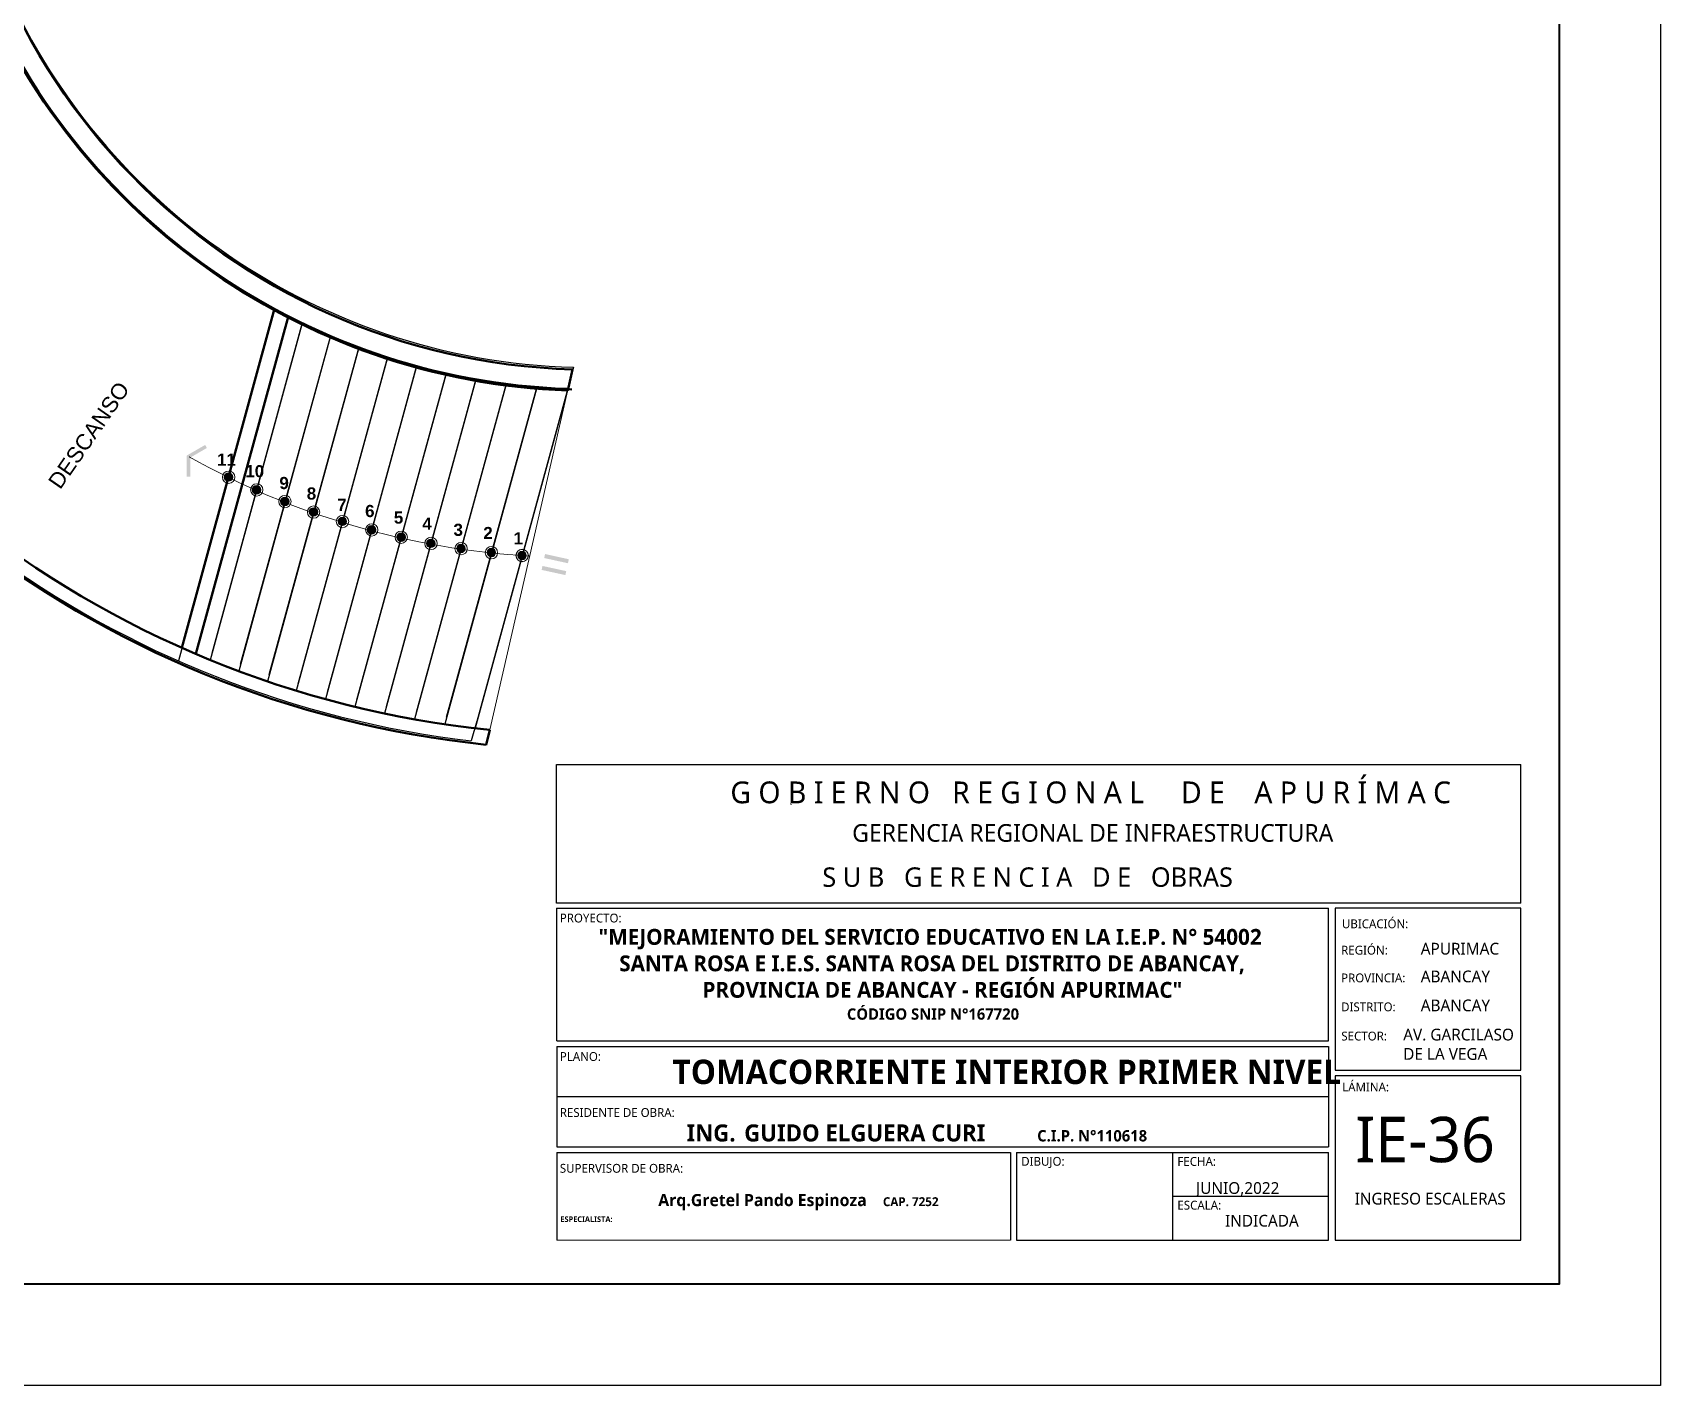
# Model space of a CAD drawing. Header units: millimetres. Extents: x 160.3 to 243.9, y 68.8 to 93.8.
# Drawn here: x 227.85 to 243.93, y 68.8 to 82.16 of the extents above; entities that cross this region are included whole.
import ezdxf

# ---------------------------------------------------------------- set-up
doc = ezdxf.new("R2010")
doc.units = ezdxf.units.MM
for name, color, linetype, lineweight in [('ARQ', 252, 'Continuous', 0), ('COLUMNAS 50', 7, 'Continuous', 50), ('Equipamiento SR', 253, 'Continuous', 0), ('GRAFO 0 BLANCO', 7, 'Continuous', 0), ('GRAFO00', 7, 'Continuous', 0), ('GRAFO01', 7, 'Continuous', 0), ('LINEAS_IND.', 252, 'Continuous', 5), ('Membrete', 250, 'Continuous', 15), ('Muros el', 7, 'Continuous', 50)]:
    doc.layers.add(name, color=color, linetype=linetype, lineweight=lineweight)
doc.styles.add('Generales', font='trebuc.ttf', dxfattribs={"height": 0.22})
doc.styles.add('GENERATED_STYLE_1', font='')
doc.styles.add('JOS', font='arial.ttf', dxfattribs={"height": 1})
doc.styles.get('GENERATED_STYLE_1').set_extended_font_data('Arial', bold=True)

msp = doc.modelspace()

# ---------------------------------------------------------------- hatches: boundary and pattern name
at = {"layer": 'Equipamiento SR'}
for points in [[(229.76, 77.796, -1), (229.82, 77.737, -1)], [(229.76, 77.796, -1), (229.82, 77.737, -1)], [(230.037, 77.671, -1), (230.096, 77.611, -1)], [(230.037, 77.671, -1), (230.096, 77.611, -1)], [(230.316, 77.556, -1), (230.376, 77.497, -1)], [(230.316, 77.556, -1), (230.376, 77.497, -1)], [(230.599, 77.452, -1), (230.658, 77.392, -1)], [(230.599, 77.452, -1), (230.658, 77.392, -1)], [(230.884, 77.358, -1), (230.944, 77.299, -1)], [(230.884, 77.358, -1), (230.944, 77.299, -1)], [(231.173, 77.276, -1), (231.232, 77.216, -1)], [(231.173, 77.276, -1), (231.232, 77.216, -1)], [(231.464, 77.204, -1), (231.524, 77.145, -1)], [(231.464, 77.204, -1), (231.524, 77.145, -1)], [(231.758, 77.142, -1), (231.818, 77.083, -1)], [(231.758, 77.142, -1), (231.818, 77.083, -1)], [(232.055, 77.091, -1), (232.115, 77.032, -1)], [(232.055, 77.091, -1), (232.115, 77.032, -1)], [(232.355, 77.051, -1), (232.415, 76.992, -1)], [(232.355, 77.051, -1), (232.415, 76.992, -1)], [(232.658, 77.022, -1), (232.718, 76.963, -1)], [(232.658, 77.022, -1), (232.718, 76.963, -1)]]:
    msp.add_hatch(color=256, dxfattribs=at).paths.add_polyline_path(points)
at = {"layer": 'GRAFO00'}
for points in [[(229.377, 77.769), (229.412, 77.769), (229.412, 77.959), (229.576, 78.054), (229.559, 78.084), (229.377, 77.979)], [(229.377, 77.769), (229.412, 77.769), (229.412, 77.959), (229.576, 78.054), (229.559, 78.084), (229.377, 77.979)], [(229.819, 77.797, -1), (229.76, 77.737, -1)], [(230.096, 77.671, -1), (230.037, 77.611, -1)], [(230.376, 77.556, -1), (230.316, 77.496, -1)], [(230.658, 77.452, -1), (230.599, 77.392, -1)], [(230.944, 77.358, -1), (230.884, 77.299, -1)], [(231.232, 77.276, -1), (231.173, 77.216, -1)], [(231.523, 77.204, -1), (231.464, 77.144, -1)], [(231.817, 77.142, -1), (231.758, 77.083, -1)], [(232.115, 77.091, -1), (232.055, 77.032, -1)], [(232.415, 77.052, -1), (232.356, 76.992, -1)], [(232.718, 77.023, -1), (232.659, 76.963, -1)]]:
    msp.add_hatch(color=256, dxfattribs=at).paths.add_polyline_path(points)
h = msp.add_hatch(color=256, dxfattribs=at)
h.paths.add_polyline_path([(233.116, 76.799), (233.124, 76.838), (232.89, 76.889), (232.881, 76.85)])
h.paths.add_polyline_path([(233.141, 76.916), (233.15, 76.955), (232.915, 77.007), (232.907, 76.967)])

# ---------------------------------------------------------------- linework, layer by layer
msp.add_lwpolyline([(243.929, 93.848), (243.929, 68.798), (208.429, 68.798), (208.429, 93.848), (243.929, 93.848)])
at = {"lineweight": 40}
msp.add_lwpolyline([(242.929, 92.848), (242.929, 69.798), (209.429, 69.798), (209.429, 92.848)], close=True, dxfattribs=at)
at = {"elevation": 0}
msp.add_lwpolyline([(227.441, 82.946, 0.304427), (233.197, 78.851, 0.28118)], format="xyb", dxfattribs=at)
at = {"color": 240, "true_color": 0xed1f24, "elevation": 0}
for points in [[(230.243, 79.413), (229.295, 75.951)], [(230.515, 79.273), (229.609, 75.96)], [(230.792, 79.147), (229.89, 75.85)], [(231.072, 79.034), (230.173, 75.749)], [(231.356, 78.935), (230.459, 75.657)], [(231.643, 78.849), (230.747, 75.573)], [(231.934, 78.776), (231.038, 75.498)], [(232.229, 78.717), (231.331, 75.432)], [(232.528, 78.671), (231.626, 75.375)], [(232.83, 78.639), (231.924, 75.327)], [(233.169, 78.742), (232.224, 75.287)]]:
    msp.add_lwpolyline(points, dxfattribs=at)
at = {"color": 4, "lineweight": 0, "elevation": 0}
for points in [[(229.625, 76.028), (230.518, 79.292)], [(230.795, 79.166), (229.906, 75.918)], [(230.189, 75.817), (231.075, 79.054)], [(231.359, 78.955), (230.475, 75.725)], [(230.763, 75.642), (231.646, 78.869)], [(231.938, 78.797), (231.054, 75.567)], [(231.347, 75.501), (232.233, 78.738)], [(232.531, 78.692), (231.642, 75.444)], [(231.94, 75.396), (232.833, 78.66)], [(233.14, 78.643), (232.241, 75.357)]]:
    msp.add_lwpolyline(points, dxfattribs=at)
at = {"elevation": 0}
for points in [[(233.197, 78.851), (233.14, 78.643)], [(232.241, 75.357), (232.187, 75.162)]]:
    msp.add_lwpolyline(points, dxfattribs=at)
at = {"color": 4, "lineweight": 0, "elevation": 0}
msp.add_lwpolyline([(232.764, 76.987, -0.113719), (229.4, 77.966, -0.141314)], format="xyb", dxfattribs=at)
for radius, start, end in [(6.539, 200.5617, 268.0066), (10.085, 204.3346, 263.2818)]:
    msp.add_arc((233.367, 85.178, 0), radius, start, end)
at = {"layer": 'COLUMNAS 50', "linetype": 'Continuous'}
msp.add_line((233.139, 78.621, 0), (233.187, 78.829, 0), dxfattribs=at)
at = {"layer": 'COLUMNAS 50', "linetype": 'Continuous', "elevation": 0}
msp.add_lwpolyline([(232.369, 75.271), (232.335, 75.124)], dxfattribs=at)
at = {"layer": 'COLUMNAS 50', "linetype": 'Continuous'}
for radius, start, end in [(6.329, 180, 268.3373), (6.539, 200.371, 267.9702), (6.529, 200.3746, 268.3373), (9.935, 198.7016, 264.2133), (10.085, 199.344, 264.1063)]:
    msp.add_arc((233.37, 85.156, 0), radius, start, end, dxfattribs=at)
at = {"layer": 'Equipamiento SR'}
for centre in [(229.79, 77.767, 0), (229.79, 77.767, 0), (229.79, 77.767, 0), (229.79, 77.767, 0), (230.066, 77.641, 0), (230.066, 77.641, 0), (230.066, 77.641, 0), (230.066, 77.641, 0), (230.346, 77.526, 0), (230.346, 77.526, 0), (230.346, 77.526, 0), (230.346, 77.526, 0), (230.629, 77.422, 0), (230.629, 77.422, 0), (230.629, 77.422, 0), (230.629, 77.422, 0), (230.914, 77.329, 0), (230.914, 77.329, 0), (230.914, 77.329, 0), (230.914, 77.329, 0), (231.202, 77.246, 0), (231.202, 77.246, 0), (231.202, 77.246, 0), (231.202, 77.246, 0), (231.494, 77.174, 0), (231.494, 77.174, 0), (231.494, 77.174, 0), (231.494, 77.174, 0), (231.788, 77.112, 0), (231.788, 77.112, 0), (231.788, 77.112, 0), (231.788, 77.112, 0), (232.085, 77.062, 0), (232.085, 77.062, 0), (232.085, 77.062, 0), (232.085, 77.062, 0), (232.385, 77.022, 0), (232.385, 77.022, 0), (232.385, 77.022, 0), (232.385, 77.022, 0), (232.688, 76.993, 0), (232.688, 76.993, 0), (232.688, 76.993, 0), (232.688, 76.993, 0)]:
    msp.add_circle(centre, 0.042, dxfattribs=at)
at = {"layer": 'GRAFO 0 BLANCO', "color": 7}
msp.add_line((232.369, 75.271, 0), (233.187, 78.829, 0), dxfattribs=at)
at = {"layer": 'GRAFO00'}
for centre, radius in [((229.791, 77.765, 0), 0.061), ((229.79, 77.767, 0), 0.042), ((229.79, 77.767, 0), 0.042), ((229.79, 77.767, 0), 0.042), ((230.068, 77.64, 0), 0.061), ((230.066, 77.641, 0), 0.042), ((230.066, 77.641, 0), 0.042), ((230.066, 77.641, 0), 0.042), ((230.347, 77.525, 0), 0.061), ((230.346, 77.526, 0), 0.042), ((230.346, 77.526, 0), 0.042), ((230.346, 77.526, 0), 0.042), ((230.63, 77.421, 0), 0.061), ((230.629, 77.422, 0), 0.042), ((230.629, 77.422, 0), 0.042), ((230.629, 77.422, 0), 0.042), ((230.915, 77.327, 0), 0.061), ((230.914, 77.329, 0), 0.042), ((230.914, 77.329, 0), 0.042), ((230.914, 77.329, 0), 0.042), ((231.204, 77.245, 0), 0.061), ((231.202, 77.246, 0), 0.042), ((231.202, 77.246, 0), 0.042), ((231.202, 77.246, 0), 0.042), ((231.495, 77.173, 0), 0.061), ((231.494, 77.174, 0), 0.042), ((231.494, 77.174, 0), 0.042), ((231.494, 77.174, 0), 0.042), ((231.789, 77.111, 0), 0.061), ((231.788, 77.112, 0), 0.042), ((231.788, 77.112, 0), 0.042), ((231.788, 77.112, 0), 0.042), ((232.086, 77.06, 0), 0.061), ((232.085, 77.062, 0), 0.042), ((232.085, 77.062, 0), 0.042), ((232.085, 77.062, 0), 0.042), ((232.386, 77.02, 0), 0.061), ((232.385, 77.022, 0), 0.042), ((232.385, 77.022, 0), 0.042), ((232.385, 77.022, 0), 0.042), ((232.688, 76.993, 0), 0.061), ((232.69, 76.992, 0), 0.061), ((232.688, 76.993, 0), 0.042), ((232.688, 76.993, 0), 0.042), ((232.688, 76.993, 0), 0.042), ((232.688, 76.993, 0), 0.042)]:
    msp.add_circle(centre, radius, dxfattribs=at)
at = {"layer": 'LINEAS_IND.', "color": 7, "ltscale": 0.5}
msp.add_line((235.337, 74.54, 0.571), (235.349, 74.534, 0.571), dxfattribs=at)
msp.add_line((235.337, 74.54, 0.571), (235.349, 74.534, 0.571), dxfattribs=at)
at = {"layer": 'Membrete', "color": 7, "lineweight": 30, "ltscale": 0.5}
for p, q in [((233.029, 73.561), (233.029, 74.93)), ((233.029, 74.93), (242.551, 74.93)), ((242.551, 73.561), (233.029, 73.561)), ((233.029, 73.51), (240.652, 73.51)), ((233.029, 73.51), (233.029, 72.201)), ((233.031, 72.201), (240.652, 72.201)), ((233.031, 72.143), (240.652, 72.143)), ((233.031, 72.143), (233.031, 71.153)), ((240.652, 72.143), (240.652, 71.153)), ((240.652, 71.648), (233.031, 71.648)), ((233.031, 71.153), (240.652, 71.153)), ((233.031, 71.097), (237.511, 71.097)), ((233.031, 71.097), (233.031, 70.231)), ((237.511, 71.097), (237.511, 70.231)), ((237.569, 71.097), (240.652, 71.097)), ((237.569, 71.097), (237.569, 70.231)), ((240.652, 70.664), (239.111, 70.664))]:
    msp.add_line(p, q, dxfattribs=at)
at = {"layer": 'Membrete', "color": 7, "lineweight": 20, "ltscale": 0.5}
msp.add_line((242.551, 74.93), (233.029, 74.93), dxfattribs=at)
msp.add_lwpolyline([(242.551, 73.561), (242.551, 74.93)], dxfattribs=at)
at = {"layer": 'Membrete', "color": 7, "lineweight": 30, "ltscale": 0.5}
for points in [[(242.551, 73.561), (242.551, 74.93)], [(240.652, 72.201), (240.652, 73.51)], [(237.569, 70.231), (240.652, 70.231), (240.652, 71.097)], [(239.111, 71.097), (239.111, 70.231)]]:
    msp.add_lwpolyline(points, dxfattribs=at)
for points in [[(242.551, 73.51), (240.716, 73.51), (240.716, 71.912), (242.551, 71.912)], [(242.551, 71.856), (240.716, 71.856), (240.716, 70.231), (242.551, 70.231)]]:
    msp.add_lwpolyline(points, close=True, dxfattribs=at)
at = {"layer": 'Membrete', "color": 7, "lineweight": 18, "ltscale": 0.5}
msp.add_lwpolyline([(233.031, 70.231), (237.511, 70.231)], dxfattribs=at)
msp.add_lwpolyline([(233.031, 70.231), (237.511, 70.231)], dxfattribs=at)
at = {"layer": 'Muros el', "ltscale": 0.05, "elevation": 0}
for points in [[(230.245, 79.432), (229.328, 76.08)], [(230.381, 79.36), (229.467, 76.02)]]:
    msp.add_lwpolyline(points, dxfattribs=at)

# ---------------------------------------------------------------- texts
at = {"char_height": 0.12, "width": 0.20618, "attachment_point": 7, "rotation": 360, "style": 'GENERATED_STYLE_1'}
for s, insert in [('11', (229.676, 77.879, 0)), ('10', (229.955, 77.763, 0)), ('9', (230.292, 77.646, 0)), ('8', (230.562, 77.543, 0)), ('7', (230.862, 77.432, 0)), ('6', (231.138, 77.37, 0)), ('5', (231.422, 77.305, 0)), ('4', (231.703, 77.246, 0)), ('3', (232.011, 77.184, 0)), ('2', (232.305, 77.154, 0)), ('1', (232.604, 77.102, 0))]:
    msp.add_mtext(s, dxfattribs=dict(at, insert=insert))
at = {"layer": 'ARQ', "ltscale": 0.5, "insert": (234.033, 70.688), "char_height": 0.11921, "width": 4.28418, "attachment_point": 1, "style": 'Generales'}
msp.add_mtext('{\\fTrebuchet MS|b1|i0|c0|p34;\\H1.0054x;Arq.Gretel Pando Espinoza \\H0.73511x;    CAP. 7252}', dxfattribs=at)
at = {"layer": 'GRAFO01', "color": 252, "style": 'JOS'}
msp.add_text('DESCANSO', height=0.1553, rotation=55.2999, dxfattribs=at).set_placement((228.127, 77.636, 0))
at = {"layer": 'Membrete', "color": 7, "lineweight": 5, "style": 'Generales'}
for s, height, p in [('G O B I E R N O   R E G I O N A L     D E    A P U R Í M A C   ', 0.21504, (234.745, 74.546)), ('GERENCIA REGIONAL DE INFRAESTRUCTURA', 0.17436, (235.948, 74.166)), ('S U B   G E R E N C I A   D E   OBRAS', 0.19179, (235.653, 73.721))]:
    msp.add_text(s, height=height, dxfattribs=at).set_placement(p)
at = {"layer": 'Membrete', "color": 7, "ltscale": 0.5, "style": 'Generales'}
for s, height, p in [('PROYECTO:', 0.0872, (233.061, 73.369)), ('UBICACIÓN:', 0.0872, (240.784, 73.312)), ('REGIÓN:', 0.0872, (240.776, 73.052)), ('APURIMAC', 0.1162, (241.562, 73.052)), ('PROVINCIA:', 0.0872, (240.776, 72.778)), ('ABANCAY', 0.1162, (241.562, 72.778)), ('DISTRITO:', 0.0872, (240.776, 72.492)), ('ABANCAY', 0.1162, (241.562, 72.492)), ('SECTOR: ', 0.0872, (240.778, 72.204)), ('AV. GARCILASO  ', 0.11624, (241.389, 72.204)), ('PLANO:', 0.0872, (233.061, 72.002)), ('DE LA VEGA', 0.1162, (241.389, 72.013)), ('LÁMINA:', 0.0872, (240.786, 71.701)), ('RESIDENTE DE OBRA:', 0.08718, (233.061, 71.449)), ('IE-36', 0.448, (240.916, 71.002)), ('DIBUJO:', 0.0872, (237.617, 70.967)), ('FECHA:', 0.0872, (239.159, 70.966)), ('SUPERVISOR DE OBRA:', 0.08718, (233.061, 70.898)), ('JUNIO,2022', 0.1162, (239.343, 70.689)), ('ESCALA:', 0.0872, (239.159, 70.534)), ('INGRESO ESCALERAS', 0.11624, (240.909, 70.584)), ('INDICADA', 0.1162, (239.63, 70.366))]:
    msp.add_text(s, height=height, dxfattribs=at).set_placement(p)
at = {"layer": 'Membrete', "color": 7, "ltscale": 0.5, "attachment_point": 1, "style": 'Generales'}
for s, insert, char_height, width in [('\\pi0.5376;{\\fTrebuchet MS|b1|i0|c0|p34;\\H0.6891x;"MEJORAMIENTO DEL SERVICIO EDUCATIVO EN LA I.E.P. N° 54002 \\P\\pi0.74287;SANTA ROSA E I.E.S. SANTA ROSA DEL DISTRITO DE ABANCAY, \\P\\pi1.5647;PROVINCIA DE ABANCAY - REGIÓN APURIMAC"\\H1.4512x;\\P\\pi2.9906;\\H0.49222x;CÓDIGO SNIP N°167720}', (232.905, 73.305), 0.227544, 7.67255), ('{\\fTrebuchet MS|b1|i0|c0|p34;TOMACORRIENTE INTERIOR PRIMER NIVEL}', (234.173, 72.014), 0.24019, 7.41882), ('\\pi-0.47999,l0.66961,t0.66961;{\\fTrebuchet MS|b1|i0|c0|p34;\\H0.88598x;ING.^IGUIDO ELGUERA CURI         \\H0.66667x;C.I.P. N°110618}', (234.123, 71.375), 0.18962, 5.90179), ('{\\fTrebuchet MS|b1|i0|c0|p34;ESPECIALISTA:}', (233.066, 70.467), 0.056, 0.97941)]:
    msp.add_mtext(s, dxfattribs=dict(at, insert=insert, char_height=char_height, width=width))

doc.saveas('drawing.dxf')
